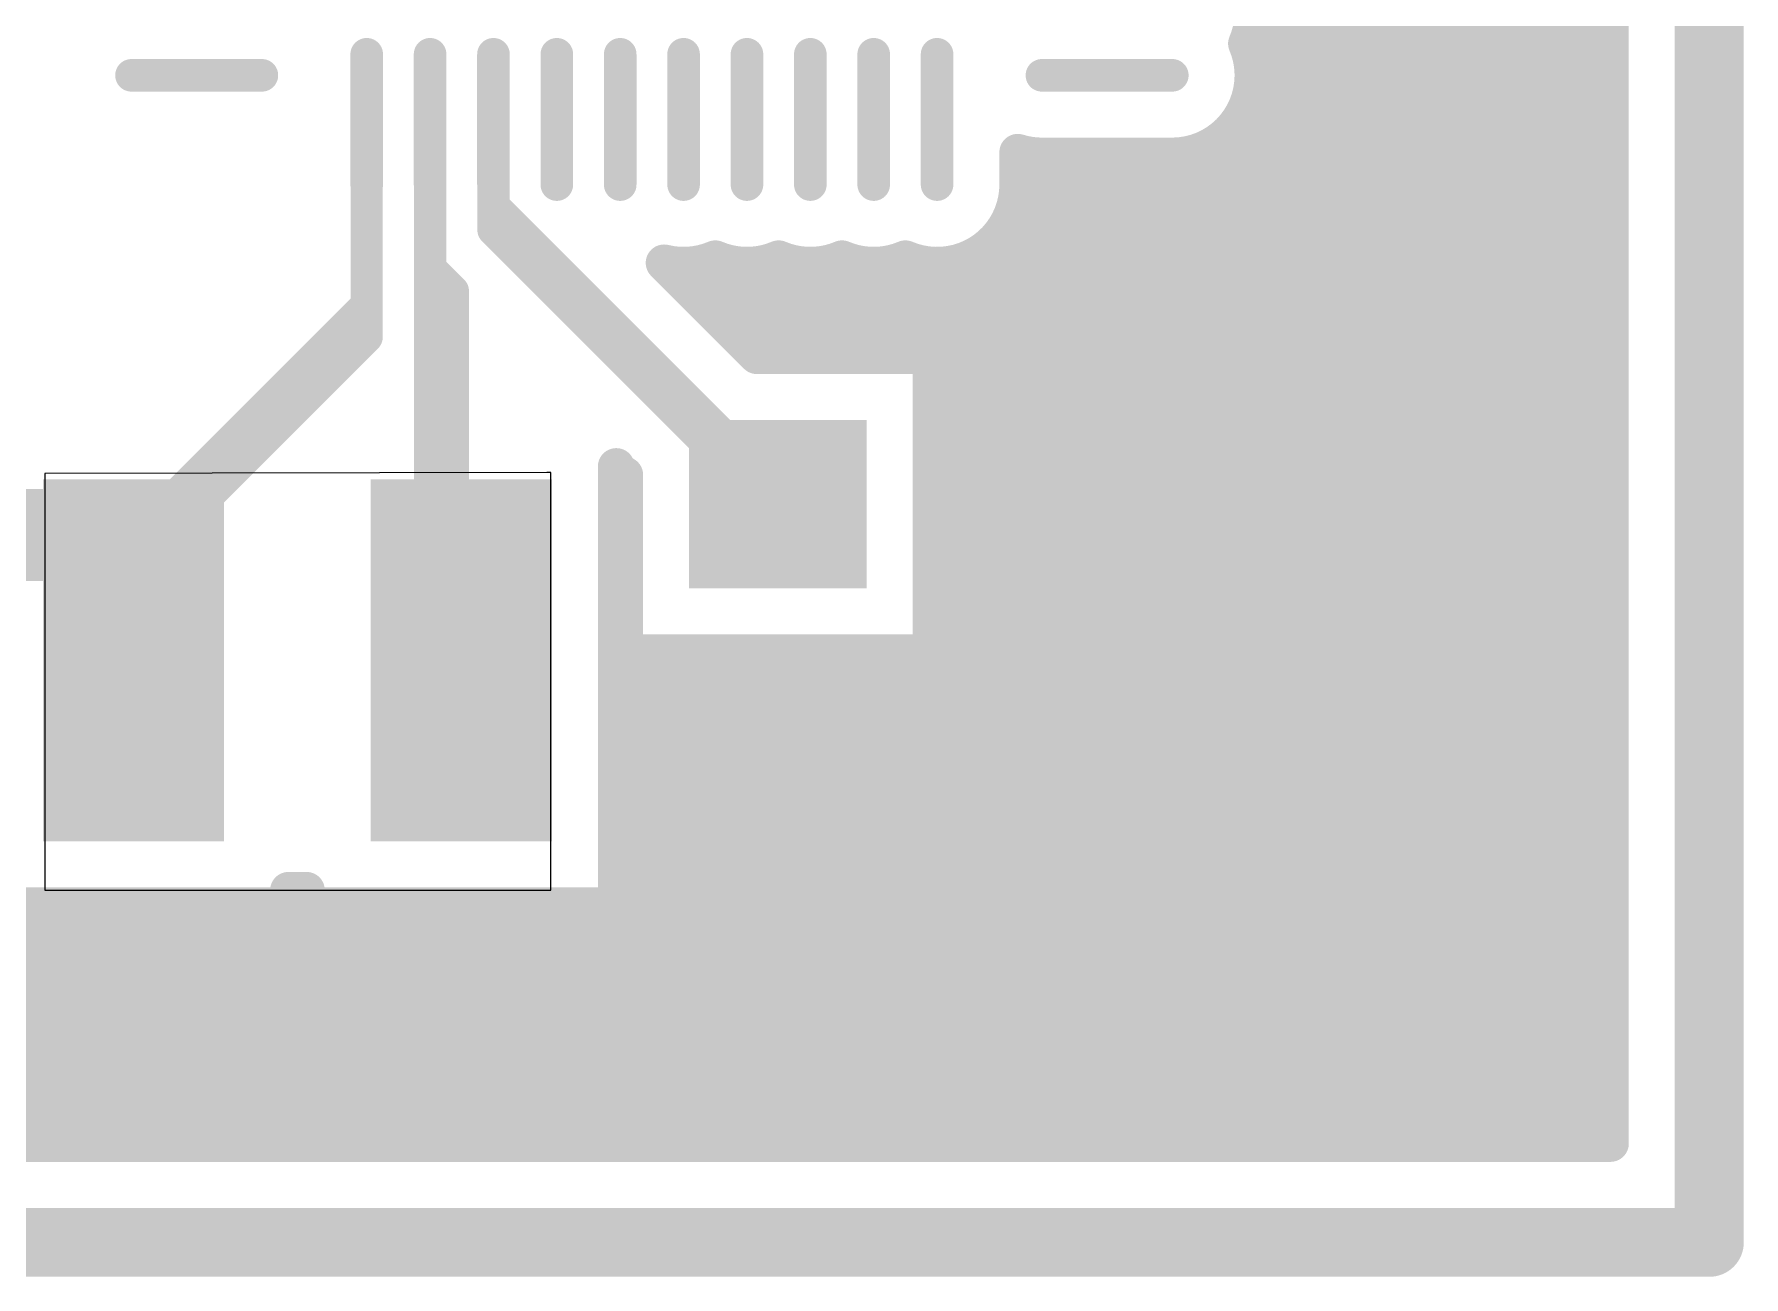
# Model space of a CAD drawing. Header units: inches. Extents: x 0 to 226, y 0 to 70.
# Drawn here: x 127.95 to 137.39, y -0.2 to 6.67 of the extents above; entities that cross this region are included whole.
import ezdxf

# ---------------------------------------------------------------- set-up
doc = ezdxf.new("R2010")
doc.units = ezdxf.units.IN
doc.layers.add('Keep-Out Layer', color=6, linetype='Continuous')
doc.layers.add('Top Layer', color=1, linetype='Continuous')

msp = doc.modelspace()

# ---------------------------------------------------------------- linework, layer by layer
at = {"layer": 'Keep-Out Layer'}
for points in [[(137.20255008, -0.008415019999999999, 0.3809999999999999, 0.3809999999999999, 0), (137.20255008, 24.82168518, 0.3809999999999999, 0.3809999999999999, 0)], [(117.76204032, -0.008415019999999999, 0.3809999999999999, 0.3809999999999999, 0), (137.20255008, -0.008415019999999999, 0.3809999999999999, 0.3809999999999999, 0)]]:
    msp.add_lwpolyline(points, format="xyseb", dxfattribs=at)
msp.add_lwpolyline([(137.10730008, -0.008415019999999999, 0.1905, 0.1905, 1), (137.29780008, -0.008415019999999999, 0.1905, 0.1905, 1)], format="xyseb", close=True, dxfattribs=at)
msp.add_lwpolyline([(137.10730008, -0.008415019999999999, 0.1905, 0.1905, 1), (137.29780008, -0.008415019999999999, 0.1905, 0.1905, 1)], format="xyseb", close=True, dxfattribs=at)
at = {"layer": 'Top Layer'}
for p, q in [((130.78271024, 4.24573954), (128.01026976, 4.2386504)), ((128.01026976, 4.2386504), (128.01026976, 1.93645282)), ((130.80398528, 4.24573954), (130.78271024, 4.24573954)), ((130.80398528, 1.93645282), (130.80398528, 4.24573954)), ((128.01026976, 1.93645282), (130.80398528, 1.93645282))]:
    msp.add_line(p, q, dxfattribs=at)
for points in [[(135.57124016, 0.53768498, 0.2032, 0.2032, 0), (135.57124016, 18.49805038, 0.2032, 0.2032, 0)], [(135.77444016, 0.53768498, 0.2032, 0.2032, 0), (135.77444016, 18.49805038, 0.2032, 0.2032, 0)], [(135.97764016, 0.53768498, 0.2032, 0.2032, 0), (135.97764016, 18.49805038, 0.2032, 0.2032, 0)], [(136.18084016, 0.53768498, 0.2032, 0.2032, 0), (136.18084016, 18.49805038, 0.2032, 0.2032, 0)], [(136.38404016, 0.53768498, 0.2032, 0.2032, 0), (136.38404016, 18.49805038, 0.2032, 0.2032, 0)], [(136.58724016, 0.53768498, 0.2032, 0.2032, 0), (136.58724016, 18.49805038, 0.2032, 0.2032, 0)], [(136.65645008, 0.53768498, 0.2032, 0.2032, 0), (136.65645008, 18.49805038, 0.2032, 0.2032, 0)], [(134.75844016, 0.53768498, 0.2032, 0.2032, 0), (134.75844016, 12.49303826, 0.2032, 0.2032, 0)], [(134.96164016, 0.53768498, 0.2032, 0.2032, 0), (134.96164016, 12.49303826, 0.2032, 0.2032, 0)], [(135.16484016, 0.53768498, 0.2032, 0.2032, 0), (135.16484016, 12.49303826, 0.2032, 0.2032, 0)], [(135.36804016, 0.53768498, 0.2032, 0.2032, 0), (135.36804016, 12.49303826, 0.2032, 0.2032, 0)], [(134.68227572, 6.78915838, 0.2032, 0.2032, -0.1012428938695137), (134.64647442, 6.61416, 0.2032, 0.2032, 0)], [(134.64647442, 6.61416, 0.2032, 0.2032, -0.1012428938695139), (134.68227572, 6.43915908, 0.2032, 0.2032, 0)], [(134.64828798, 6.61846784, 0.2032, 0.2032, 0), (136.65645008, 6.61846784, 0.2032, 0.2032, 0)], [(129.78768048, 5.83545442, 0.17999964, 0.17999964, 0), (129.78768048, 6.55545298, 0.17999964, 0.17999964, 0)], [(130.13767978, 5.83545442, 0.17999964, 0.17999964, 0), (130.13767978, 6.55545298, 0.17999964, 0.17999964, 0)], [(130.48767908, 5.83545442, 0.17999964, 0.17999964, 0), (130.48767908, 6.55545298, 0.17999964, 0.17999964, 0)], [(130.83767838, 5.83545442, 0.17999964, 0.17999964, 0), (130.83767838, 6.55545298, 0.17999964, 0.17999964, 0)], [(131.18767768, 5.83545442, 0.17999964, 0.17999964, 0), (131.18767768, 6.55545298, 0.17999964, 0.17999964, 0)], [(131.53767698, 5.83545442, 0.17999964, 0.17999964, 0), (131.53767698, 6.55545298, 0.17999964, 0.17999964, 0)], [(131.88767628, 5.83545442, 0.17999964, 0.17999964, 0), (131.88767628, 6.55545298, 0.17999964, 0.17999964, 0)], [(132.23767558, 5.83545442, 0.17999964, 0.17999964, 0), (132.23767558, 6.55545298, 0.17999964, 0.17999964, 0)], [(132.58767488, 5.83545442, 0.17999964, 0.17999964, 0), (132.58767488, 6.55545298, 0.17999964, 0.17999964, 0)], [(132.93767418, 5.83545442, 0.17999964, 0.17999964, 0), (132.93767418, 6.55545298, 0.17999964, 0.17999964, 0)], [(129.20867224, 6.43915908, 0.17999964, 0.17999964, 0), (128.48867368, 6.43915908, 0.17999964, 0.17999964, 0)], [(133.5166748, 6.43915908, 0.17999964, 0.17999964, 0), (134.23667336, 6.43915908, 0.17999964, 0.17999964, 0)], [(134.68227572, 6.43915908, 0.2032, 0.2032, -0.4142135623730951), (134.2366759, 5.99355926, 0.2032, 0.2032, 0)], [(134.68163564, 6.415267839999999, 0.2032, 0.2032, 0), (136.65645008, 6.415267839999999, 0.2032, 0.2032, 0)], [(129.78768048, 5.16901938, 0.1778, 0.1778, 0), (129.78768048, 6.1954537, 0.1778, 0.1778, 0)], [(130.13767978, 5.372717219999999, 0.1778, 0.1778, 0), (130.13767978, 6.1954537, 0.1778, 0.1778, 0)], [(130.48767908, 6.1954537, 0.1778, 0.1778, 0), (130.48809818, 6.1950346, 0.1778, 0.1778, 0)], [(130.48767908, 5.58480976, 0.1778, 0.1778, 0), (130.48767908, 6.1954537, 0.1778, 0.1778, 0)], [(130.48809818, 5.71650368, 0.1778, 0.1778, 0), (130.48809818, 6.1950346, 0.1778, 0.1778, 0)], [(134.62006604, 6.21206784, 0.2032, 0.2032, 0), (136.65645008, 6.21206784, 0.2032, 0.2032, 0)], [(134.55524016, 0.53768498, 0.2032, 0.2032, 0), (134.55524016, 6.12758998, 0.2032, 0.2032, 0)], [(133.383274, 5.83545188, 0.2032, 0.2032, 0), (133.383274, 6.0139961, 0.2032, 0.2032, 0)], [(133.51667226, 5.99355926, 0.2032, 0.2032, -0.07615422015174232), (133.383274, 6.0139961, 0.2032, 0.2032, 0)], [(133.51667226, 5.99355926, 0.2032, 0.2032, 0), (134.2366759, 5.99355926, 0.2032, 0.2032, 0)], [(133.53924016, 0.53768498, 0.2032, 0.2032, 0), (133.53924016, 5.99355926, 0.2032, 0.2032, 0)], [(133.74244016, 0.53768498, 0.2032, 0.2032, 0), (133.74244016, 5.99355926, 0.2032, 0.2032, 0)], [(133.94564016, 0.53768498, 0.2032, 0.2032, 0), (133.94564016, 5.99355926, 0.2032, 0.2032, 0)], [(134.14884016, 0.53768498, 0.2032, 0.2032, 0), (134.14884016, 5.99355926, 0.2032, 0.2032, 0)], [(134.35204016, 0.53768498, 0.2032, 0.2032, 0), (134.35204016, 6.008750999999999, 0.2032, 0.2032, 0)], [(134.35247196, 6.00886784, 0.2032, 0.2032, 0), (136.65645008, 6.00886784, 0.2032, 0.2032, 0)], [(133.383274, 5.83545188, 0.2032, 0.2032, -0.538018914126041), (132.7626758, 5.42565336, 0.2032, 0.2032, 0)], [(133.38227832, 5.80566784, 0.2032, 0.2032, 0), (136.65645008, 5.80566784, 0.2032, 0.2032, 0)], [(130.48809818, 5.71650368, 0.1778, 0.1778, 0), (131.90875066, 4.2958512, 0.1778, 0.1778, 0)], [(130.48767908, 5.58480976, 0.1778, 0.1778, 0), (131.62701132, 4.44547752, 0.1778, 0.1778, 0)], [(133.3175134, 5.60246784, 0.2032, 0.2032, 0), (136.65645008, 5.60246784, 0.2032, 0.2032, 0)], [(133.33604016, 0.53768498, 0.2032, 0.2032, 0), (133.33604016, 5.63579264, 0.2032, 0.2032, 0)], [(131.71267536, 5.42565336, 0.2032, 0.2032, -0.1632147514222802), (131.4302172, 5.40300418, 0.2032, 0.2032, 0)], [(131.4302172, 5.40300418, 0.2032, 0.2032, 0), (131.94324386, 4.88997752, 0.2032, 0.2032, 0)], [(131.62879694, 5.399267839999999, 0.2032, 0.2032, 0), (131.79655632, 5.399267839999999, 0.2032, 0.2032, 0)], [(131.71044016, 5.12278122, 0.2032, 0.2032, 0), (131.71044016, 5.42470594, 0.2032, 0.2032, 0)], [(132.0626772, 5.42565336, 0.2032, 0.2032, -0.2045827865795274), (131.71267536, 5.42565336, 0.2032, 0.2032, 0)], [(131.91364016, 4.91958122, 0.2032, 0.2032, 0), (131.91364016, 5.39060898, 0.2032, 0.2032, 0)], [(131.97879624, 5.399267839999999, 0.2032, 0.2032, 0), (132.14655562, 5.399267839999999, 0.2032, 0.2032, 0)], [(132.41267396, 5.42565336, 0.2032, 0.2032, -0.2045827865795274), (132.0626772, 5.42565336, 0.2032, 0.2032, 0)], [(132.11684016, 4.88997752, 0.2032, 0.2032, 0), (132.11684016, 5.40654748, 0.2032, 0.2032, 0)], [(132.32004016, 4.88997752, 0.2032, 0.2032, 0), (132.32004016, 5.397530479999999, 0.2032, 0.2032, 0)], [(132.32879554, 5.399267839999999, 0.2032, 0.2032, 0), (132.49655492, 5.399267839999999, 0.2032, 0.2032, 0)], [(132.7626758, 5.42565336, 0.2032, 0.2032, -0.2045827865795274), (132.41267396, 5.42565336, 0.2032, 0.2032, 0)], [(132.52324016, 4.88997752, 0.2032, 0.2032, 0), (132.52324016, 5.39453582, 0.2032, 0.2032, 0)], [(132.67879484, 5.399267839999999, 0.2032, 0.2032, 0), (132.84655422, 5.399267839999999, 0.2032, 0.2032, 0)], [(132.72644016, 4.88997752, 0.2032, 0.2032, 0), (132.72644016, 5.412008479999999, 0.2032, 0.2032, 0)], [(132.92964016, 0.53768498, 0.2032, 0.2032, 0), (132.92964016, 5.38992572, 0.2032, 0.2032, 0)], [(133.02879414, 5.399267839999999, 0.2032, 0.2032, 0), (136.65645008, 5.399267839999999, 0.2032, 0.2032, 0)], [(133.13284016, 0.53768498, 0.2032, 0.2032, 0), (133.13284016, 5.43486594, 0.2032, 0.2032, 0)], [(130.13767978, 3.3788985, 0.1778, 0.1778, 0), (130.13767978, 5.372717219999999, 0.1778, 0.1778, 0)], [(130.13767978, 5.372717219999999, 0.1778, 0.1778, 0), (130.26375776, 5.24663924, 0.1778, 0.1778, 0)], [(130.26375776, 3.33229712, 0.1778, 0.1778, 0), (130.26375776, 5.24663924, 0.1778, 0.1778, 0)], [(131.63715354, 5.19606784, 0.2032, 0.2032, 0), (136.65645008, 5.19606784, 0.2032, 0.2032, 0)], [(128.5183612, 3.8997001, 0.1778, 0.1778, 0), (129.78768048, 5.16901938, 0.1778, 0.1778, 0)], [(129.78768048, 4.993538399999999, 0.1778, 0.1778, 0), (129.78768048, 5.16901938, 0.1778, 0.1778, 0)], [(128.50036022, 3.706218139999999, 0.1778, 0.1778, 0), (129.78768048, 4.993538399999999, 0.1778, 0.1778, 0)], [(131.84035354, 4.99286784, 0.2032, 0.2032, 0), (136.65645008, 4.99286784, 0.2032, 0.2032, 0)], [(131.94324386, 4.88997752, 0.2032, 0.2032, 0), (132.90398108, 4.88997752, 0.2032, 0.2032, 0)], [(132.90398108, 3.24877684, 0.2032, 0.2032, 0), (132.90398108, 4.88997752, 0.2032, 0.2032, 0)], [(132.90398108, 4.78966784, 0.2032, 0.2032, 0), (136.65645008, 4.78966784, 0.2032, 0.2032, 0)], [(132.90398108, 4.58646784, 0.2032, 0.2032, 0), (136.65645008, 4.58646784, 0.2032, 0.2032, 0)], [(131.62701132, 4.44547752, 0.1778, 0.1778, 0), (131.68227918, 4.44547752, 0.1778, 0.1778, 0)], [(131.68227918, 4.44547752, 0.1778, 0.1778, 0), (132.05837952, 4.06937718, 0.1778, 0.1778, 0)], [(132.90398108, 4.383267839999999, 0.2032, 0.2032, 0), (136.65645008, 4.383267839999999, 0.2032, 0.2032, 0)], [(131.16596068, 1.8506186, 0.2032, 0.2032, 0), (131.16596068, 4.27790864, 0.2032, 0.2032, 0)], [(131.21277796, 3.24877684, 0.2032, 0.2032, 0), (131.21277796, 4.23109136, 0.2032, 0.2032, 0)], [(132.90398108, 4.18006784, 0.2032, 0.2032, 0), (136.65645008, 4.18006784, 0.2032, 0.2032, 0)], [(126.81291884, 3.8997001, 0.508, 0.508, 0), (128.30687826, 3.8997001, 0.508, 0.508, 0)], [(128.30687826, 3.8997001, 0.508, 0.508, 0), (128.50036022, 3.706218139999999, 0.508, 0.508, 0)], [(132.90398108, 3.97686784, 0.2032, 0.2032, 0), (136.65645008, 3.97686784, 0.2032, 0.2032, 0)], [(128.50036022, 3.20621914, 0.508, 0.508, 0), (128.50036022, 3.706218139999999, 0.508, 0.508, 0)], [(132.90398108, 3.77366784, 0.2032, 0.2032, 0), (136.65645008, 3.77366784, 0.2032, 0.2032, 0)], [(132.90398108, 3.57046784, 0.2032, 0.2032, 0), (136.65645008, 3.57046784, 0.2032, 0.2032, 0)], [(130.13767978, 3.3788985, 0.1778, 0.1778, 0), (130.22401946, 3.29255882, 0.1778, 0.1778, 0)], [(130.22401946, 3.29255882, 0.1778, 0.1778, 0), (130.26375776, 3.33229712, 0.1778, 0.1778, 0)], [(132.90398108, 3.36726784, 0.2032, 0.2032, 0), (136.65645008, 3.36726784, 0.2032, 0.2032, 0)], [(130.22401946, 3.29255882, 0.1778, 0.1778, 0), (130.31035914, 3.20621914, 0.1778, 0.1778, 0)], [(131.21277796, 3.24877684, 0.2032, 0.2032, 0), (132.90398108, 3.24877684, 0.2032, 0.2032, 0)], [(131.30404016, 0.53768498, 0.2032, 0.2032, 0), (131.30404016, 3.24877684, 0.2032, 0.2032, 0)], [(131.50724016, 0.53768498, 0.2032, 0.2032, 0), (131.50724016, 3.24877684, 0.2032, 0.2032, 0)], [(131.71044016, 0.53768498, 0.2032, 0.2032, 0), (131.71044016, 3.24877684, 0.2032, 0.2032, 0)], [(131.91364016, 0.53768498, 0.2032, 0.2032, 0), (131.91364016, 3.24877684, 0.2032, 0.2032, 0)], [(132.11684016, 0.53768498, 0.2032, 0.2032, 0), (132.11684016, 3.24877684, 0.2032, 0.2032, 0)], [(132.32004016, 0.53768498, 0.2032, 0.2032, 0), (132.32004016, 3.24877684, 0.2032, 0.2032, 0)], [(132.52324016, 0.53768498, 0.2032, 0.2032, 0), (132.52324016, 3.24877684, 0.2032, 0.2032, 0)], [(132.72644016, 0.53768498, 0.2032, 0.2032, 0), (132.72644016, 3.24877684, 0.2032, 0.2032, 0)], [(131.16596068, 3.16406784, 0.2032, 0.2032, 0), (136.65645008, 3.16406784, 0.2032, 0.2032, 0)], [(131.16596068, 2.96086784, 0.2032, 0.2032, 0), (136.65645008, 2.96086784, 0.2032, 0.2032, 0)], [(131.16596068, 2.75766784, 0.2032, 0.2032, 0), (136.65645008, 2.75766784, 0.2032, 0.2032, 0)], [(131.16596068, 2.55446784, 0.2032, 0.2032, 0), (136.65645008, 2.55446784, 0.2032, 0.2032, 0)], [(131.16596068, 2.35126784, 0.2032, 0.2032, 0), (136.65645008, 2.35126784, 0.2032, 0.2032, 0)], [(131.16596068, 2.14806784, 0.2032, 0.2032, 0), (136.65645008, 2.14806784, 0.2032, 0.2032, 0)], [(129.35596176, 1.93645282, 0.2032, 0.2032, 0), (129.4547576, 1.93645282, 0.2032, 0.2032, 0)], [(129.35596176, 1.8506186, 0.2032, 0.2032, 0), (129.35596176, 1.93645282, 0.2032, 0.2032, 0)], [(129.4547576, 1.8506186, 0.2032, 0.2032, 0), (129.4547576, 1.93645282, 0.2032, 0.2032, 0)], [(131.16596068, 1.94486784, 0.2032, 0.2032, 0), (136.65645008, 1.94486784, 0.2032, 0.2032, 0)], [(127.64475868, 1.8506186, 0.2032, 0.2032, 0), (129.35596176, 1.8506186, 0.2032, 0.2032, 0)], [(128.05284016, 0.53768498, 0.2032, 0.2032, 0), (128.05284016, 1.8506186, 0.2032, 0.2032, 0)], [(128.25604016, 0.53768498, 0.2032, 0.2032, 0), (128.25604016, 1.8506186, 0.2032, 0.2032, 0)], [(128.45924016, 0.53768498, 0.2032, 0.2032, 0), (128.45924016, 1.8506186, 0.2032, 0.2032, 0)], [(128.66244016, 0.53768498, 0.2032, 0.2032, 0), (128.66244016, 1.8506186, 0.2032, 0.2032, 0)], [(128.86564016, 0.53768498, 0.2032, 0.2032, 0), (128.86564016, 1.8506186, 0.2032, 0.2032, 0)], [(129.06884016, 0.53768498, 0.2032, 0.2032, 0), (129.06884016, 1.8506186, 0.2032, 0.2032, 0)], [(129.27204016, 0.53768498, 0.2032, 0.2032, 0), (129.27204016, 1.8506186, 0.2032, 0.2032, 0)], [(129.4547576, 1.8506186, 0.2032, 0.2032, 0), (131.16596068, 1.8506186, 0.2032, 0.2032, 0)], [(129.47524016, 0.53768498, 0.2032, 0.2032, 0), (129.47524016, 1.8506186, 0.2032, 0.2032, 0)], [(129.67844016, 0.53768498, 0.2032, 0.2032, 0), (129.67844016, 1.8506186, 0.2032, 0.2032, 0)], [(129.88164016, 0.53768498, 0.2032, 0.2032, 0), (129.88164016, 1.8506186, 0.2032, 0.2032, 0)], [(130.08484016, 0.53768498, 0.2032, 0.2032, 0), (130.08484016, 1.8506186, 0.2032, 0.2032, 0)], [(130.28804016, 0.53768498, 0.2032, 0.2032, 0), (130.28804016, 1.8506186, 0.2032, 0.2032, 0)], [(130.49124016, 0.53768498, 0.2032, 0.2032, 0), (130.49124016, 1.8506186, 0.2032, 0.2032, 0)], [(130.69444016, 0.53768498, 0.2032, 0.2032, 0), (130.69444016, 1.8506186, 0.2032, 0.2032, 0)], [(130.89764016, 0.53768498, 0.2032, 0.2032, 0), (130.89764016, 1.8506186, 0.2032, 0.2032, 0)], [(131.10084016, 0.53768498, 0.2032, 0.2032, 0), (131.10084016, 1.8506186, 0.2032, 0.2032, 0)], [(118.30814032, 1.74166784, 0.2032, 0.2032, 0), (136.65645008, 1.74166784, 0.2032, 0.2032, 0)], [(118.30814032, 1.53846784, 0.2032, 0.2032, 0), (136.65645008, 1.53846784, 0.2032, 0.2032, 0)], [(118.30814032, 1.33526784, 0.2032, 0.2032, 0), (136.65645008, 1.33526784, 0.2032, 0.2032, 0)], [(118.30814032, 1.13206784, 0.2032, 0.2032, 0), (136.65645008, 1.13206784, 0.2032, 0.2032, 0)], [(118.30814032, 0.92886784, 0.2032, 0.2032, 0), (136.65645008, 0.92886784, 0.2032, 0.2032, 0)], [(118.30814032, 0.72566784, 0.2032, 0.2032, 0), (136.65645008, 0.72566784, 0.2032, 0.2032, 0)], [(118.30814032, 0.53768498, 0.2032, 0.2032, 0), (136.65645008, 0.53768498, 0.2032, 0.2032, 0)]]:
    msp.add_lwpolyline(points, format="xyseb", dxfattribs=at)
for points in [[(135.00063424, 6.800154039999999, 0.3048, 0.3048, 1), (135.30543424, 6.800154039999999, 0.3048, 0.3048, 1)], [(134.59567442, 6.61416, 0.1016, 0.1016, 1), (134.69727442, 6.61416, 0.1016, 0.1016, 1)], [(134.59567442, 6.61416, 0.1016, 0.1016, 1), (134.69727442, 6.61416, 0.1016, 0.1016, 1)], [(134.59748798, 6.61846784, 0.1016, 0.1016, 1), (134.69908798, 6.61846784, 0.1016, 0.1016, 1)], [(135.74889792, 6.409601099999999, 0.3048, 0.3048, 1), (136.05369792, 6.409601099999999, 0.3048, 0.3048, 1)], [(136.60565008, 6.61846784, 0.1016, 0.1016, 1), (136.70725008, 6.61846784, 0.1016, 0.1016, 1)], [(129.74268184, 6.55545298, 0.08999982, 0.08999982, 1), (129.83267912, 6.55545298, 0.08999982, 0.08999982, 1)], [(130.09268114, 6.55545298, 0.08999982, 0.08999982, 1), (130.18267842, 6.55545298, 0.08999982, 0.08999982, 1)], [(130.44268044, 6.55545298, 0.08999982, 0.08999982, 1), (130.53267772, 6.55545298, 0.08999982, 0.08999982, 1)], [(130.79267974, 6.55545298, 0.08999982, 0.08999982, 1), (130.88267702, 6.55545298, 0.08999982, 0.08999982, 1)], [(131.14267904, 6.55545298, 0.08999982, 0.08999982, 1), (131.23267632, 6.55545298, 0.08999982, 0.08999982, 1)], [(131.49267834, 6.55545298, 0.08999982, 0.08999982, 1), (131.58267562, 6.55545298, 0.08999982, 0.08999982, 1)], [(131.84267764, 6.55545298, 0.08999982, 0.08999982, 1), (131.93267492, 6.55545298, 0.08999982, 0.08999982, 1)], [(132.19267694, 6.55545298, 0.08999982, 0.08999982, 1), (132.28267422, 6.55545298, 0.08999982, 0.08999982, 1)], [(132.54267624, 6.55545298, 0.08999982, 0.08999982, 1), (132.63267352, 6.55545298, 0.08999982, 0.08999982, 1)], [(132.89267554, 6.55545298, 0.08999982, 0.08999982, 1), (132.98267282, 6.55545298, 0.08999982, 0.08999982, 1)], [(128.44367504, 6.43915908, 0.08999982, 0.08999982, 1), (128.53367232, 6.43915908, 0.08999982, 0.08999982, 1)], [(129.1636736, 6.43915908, 0.08999982, 0.08999982, 1), (129.25367088, 6.43915908, 0.08999982, 0.08999982, 1)], [(133.47167616, 6.43915908, 0.08999982, 0.08999982, 1), (133.56167344, 6.43915908, 0.08999982, 0.08999982, 1)], [(134.19167472, 6.43915908, 0.08999982, 0.08999982, 1), (134.281672, 6.43915908, 0.08999982, 0.08999982, 1)], [(134.63083564, 6.415267839999999, 0.1016, 0.1016, 1), (134.73243564, 6.415267839999999, 0.1016, 0.1016, 1)], [(134.63147572, 6.43915908, 0.1016, 0.1016, 1), (134.73307572, 6.43915908, 0.1016, 0.1016, 1)], [(134.63147572, 6.43915908, 0.1016, 0.1016, 1), (134.73307572, 6.43915908, 0.1016, 0.1016, 1)], [(136.60565008, 6.415267839999999, 0.1016, 0.1016, 1), (136.70725008, 6.415267839999999, 0.1016, 0.1016, 1)], [(129.74323048, 6.1954537, 0.08889999999999999, 0.08889999999999999, 1), (129.83213048, 6.1954537, 0.08889999999999999, 0.08889999999999999, 1)], [(130.09322978, 6.1954537, 0.08889999999999999, 0.08889999999999999, 1), (130.18212978, 6.1954537, 0.08889999999999999, 0.08889999999999999, 1)], [(130.44322908, 6.1954537, 0.08889999999999999, 0.08889999999999999, 1), (130.53212908, 6.1954537, 0.08889999999999999, 0.08889999999999999, 1)], [(130.44322908, 6.1954537, 0.08889999999999999, 0.08889999999999999, 1), (130.53212908, 6.1954537, 0.08889999999999999, 0.08889999999999999, 1)], [(130.44364818, 6.1950346, 0.08889999999999999, 0.08889999999999999, 1), (130.53254818, 6.1950346, 0.08889999999999999, 0.08889999999999999, 1)], [(130.44364818, 6.1950346, 0.08889999999999999, 0.08889999999999999, 1), (130.53254818, 6.1950346, 0.08889999999999999, 0.08889999999999999, 1)], [(134.56926604, 6.21206784, 0.1016, 0.1016, 1), (134.67086604, 6.21206784, 0.1016, 0.1016, 1)], [(136.60565008, 6.21206784, 0.1016, 0.1016, 1), (136.70725008, 6.21206784, 0.1016, 0.1016, 1)], [(134.50444016, 6.12758998, 0.1016, 0.1016, 1), (134.60604016, 6.12758998, 0.1016, 0.1016, 1)], [(133.332474, 6.0139961, 0.1016, 0.1016, 1), (133.434074, 6.0139961, 0.1016, 0.1016, 1)], [(133.332474, 6.0139961, 0.1016, 0.1016, 1), (133.434074, 6.0139961, 0.1016, 0.1016, 1)], [(133.46587226, 5.99355926, 0.1016, 0.1016, 1), (133.56747226, 5.99355926, 0.1016, 0.1016, 1)], [(133.46587226, 5.99355926, 0.1016, 0.1016, 1), (133.56747226, 5.99355926, 0.1016, 0.1016, 1)], [(133.48844016, 5.99355926, 0.1016, 0.1016, 1), (133.59004016, 5.99355926, 0.1016, 0.1016, 1)], [(133.69164016, 5.99355926, 0.1016, 0.1016, 1), (133.79324016, 5.99355926, 0.1016, 0.1016, 1)], [(133.89484016, 5.99355926, 0.1016, 0.1016, 1), (133.99644016, 5.99355926, 0.1016, 0.1016, 1)], [(134.09804016, 5.99355926, 0.1016, 0.1016, 1), (134.19964016, 5.99355926, 0.1016, 0.1016, 1)], [(134.1858759, 5.99355926, 0.1016, 0.1016, 1), (134.2874759, 5.99355926, 0.1016, 0.1016, 1)], [(134.1858759, 5.99355926, 0.1016, 0.1016, 1), (134.2874759, 5.99355926, 0.1016, 0.1016, 1)], [(134.30124016, 6.008750999999999, 0.1016, 0.1016, 1), (134.40284016, 6.008750999999999, 0.1016, 0.1016, 1)], [(134.30167196, 6.00886784, 0.1016, 0.1016, 1), (134.40327196, 6.00886784, 0.1016, 0.1016, 1)], [(135.00063424, 5.793427579999999, 0.3048, 0.3048, 1), (135.30543424, 5.793427579999999, 0.3048, 0.3048, 1)], [(136.60565008, 6.00886784, 0.1016, 0.1016, 1), (136.70725008, 6.00886784, 0.1016, 0.1016, 1)], [(129.74268184, 5.83545442, 0.08999982, 0.08999982, 1), (129.83267912, 5.83545442, 0.08999982, 0.08999982, 1)], [(130.09268114, 5.83545442, 0.08999982, 0.08999982, 1), (130.18267842, 5.83545442, 0.08999982, 0.08999982, 1)], [(130.44268044, 5.83545442, 0.08999982, 0.08999982, 1), (130.53267772, 5.83545442, 0.08999982, 0.08999982, 1)], [(130.79267974, 5.83545442, 0.08999982, 0.08999982, 1), (130.88267702, 5.83545442, 0.08999982, 0.08999982, 1)], [(131.14267904, 5.83545442, 0.08999982, 0.08999982, 1), (131.23267632, 5.83545442, 0.08999982, 0.08999982, 1)], [(131.49267834, 5.83545442, 0.08999982, 0.08999982, 1), (131.58267562, 5.83545442, 0.08999982, 0.08999982, 1)], [(131.84267764, 5.83545442, 0.08999982, 0.08999982, 1), (131.93267492, 5.83545442, 0.08999982, 0.08999982, 1)], [(132.19267694, 5.83545442, 0.08999982, 0.08999982, 1), (132.28267422, 5.83545442, 0.08999982, 0.08999982, 1)], [(132.54267624, 5.83545442, 0.08999982, 0.08999982, 1), (132.63267352, 5.83545442, 0.08999982, 0.08999982, 1)], [(132.89267554, 5.83545442, 0.08999982, 0.08999982, 1), (132.98267282, 5.83545442, 0.08999982, 0.08999982, 1)], [(133.33147832, 5.80566784, 0.1016, 0.1016, 1), (133.43307832, 5.80566784, 0.1016, 0.1016, 1)], [(133.332474, 5.83545188, 0.1016, 0.1016, 1), (133.434074, 5.83545188, 0.1016, 0.1016, 1)], [(133.332474, 5.83545188, 0.1016, 0.1016, 1), (133.434074, 5.83545188, 0.1016, 0.1016, 1)], [(136.60565008, 5.80566784, 0.1016, 0.1016, 1), (136.70725008, 5.80566784, 0.1016, 0.1016, 1)], [(130.44364818, 5.71650368, 0.08889999999999999, 0.08889999999999999, 1), (130.53254818, 5.71650368, 0.08889999999999999, 0.08889999999999999, 1)], [(130.44364818, 5.71650368, 0.08889999999999999, 0.08889999999999999, 1), (130.53254818, 5.71650368, 0.08889999999999999, 0.08889999999999999, 1)], [(130.44322908, 5.58480976, 0.08889999999999999, 0.08889999999999999, 1), (130.53212908, 5.58480976, 0.08889999999999999, 0.08889999999999999, 1)], [(130.44322908, 5.58480976, 0.08889999999999999, 0.08889999999999999, 1), (130.53212908, 5.58480976, 0.08889999999999999, 0.08889999999999999, 1)], [(133.2667134, 5.60246784, 0.1016, 0.1016, 1), (133.3683134, 5.60246784, 0.1016, 0.1016, 1)], [(133.28524016, 5.63579264, 0.1016, 0.1016, 1), (133.38684016, 5.63579264, 0.1016, 0.1016, 1)], [(136.60565008, 5.60246784, 0.1016, 0.1016, 1), (136.70725008, 5.60246784, 0.1016, 0.1016, 1)], [(131.3794172, 5.40300418, 0.1016, 0.1016, 1), (131.4810172, 5.40300418, 0.1016, 0.1016, 1)], [(131.3794172, 5.40300418, 0.1016, 0.1016, 1), (131.4810172, 5.40300418, 0.1016, 0.1016, 1)], [(131.57799694, 5.399267839999999, 0.1016, 0.1016, 1), (131.67959694, 5.399267839999999, 0.1016, 0.1016, 1)], [(131.65964016, 5.42470594, 0.1016, 0.1016, 1), (131.76124016, 5.42470594, 0.1016, 0.1016, 1)], [(131.66187536, 5.42565336, 0.1016, 0.1016, 1), (131.76347536, 5.42565336, 0.1016, 0.1016, 1)], [(131.66187536, 5.42565336, 0.1016, 0.1016, 1), (131.76347536, 5.42565336, 0.1016, 0.1016, 1)], [(131.74575632, 5.399267839999999, 0.1016, 0.1016, 1), (131.84735632, 5.399267839999999, 0.1016, 0.1016, 1)], [(131.86284016, 5.39060898, 0.1016, 0.1016, 1), (131.96444016, 5.39060898, 0.1016, 0.1016, 1)], [(131.92799624, 5.399267839999999, 0.1016, 0.1016, 1), (132.02959624, 5.399267839999999, 0.1016, 0.1016, 1)], [(132.0118772, 5.42565336, 0.1016, 0.1016, 1), (132.1134772, 5.42565336, 0.1016, 0.1016, 1)], [(132.0118772, 5.42565336, 0.1016, 0.1016, 1), (132.1134772, 5.42565336, 0.1016, 0.1016, 1)], [(132.06604016, 5.40654748, 0.1016, 0.1016, 1), (132.16764016, 5.40654748, 0.1016, 0.1016, 1)], [(132.09575562, 5.399267839999999, 0.1016, 0.1016, 1), (132.19735562, 5.399267839999999, 0.1016, 0.1016, 1)], [(132.26924016, 5.397530479999999, 0.1016, 0.1016, 1), (132.37084016, 5.397530479999999, 0.1016, 0.1016, 1)], [(132.27799554, 5.399267839999999, 0.1016, 0.1016, 1), (132.37959554, 5.399267839999999, 0.1016, 0.1016, 1)], [(132.36187396, 5.42565336, 0.1016, 0.1016, 1), (132.46347396, 5.42565336, 0.1016, 0.1016, 1)], [(132.36187396, 5.42565336, 0.1016, 0.1016, 1), (132.46347396, 5.42565336, 0.1016, 0.1016, 1)], [(132.44575492, 5.399267839999999, 0.1016, 0.1016, 1), (132.54735492, 5.399267839999999, 0.1016, 0.1016, 1)], [(132.47244016, 5.39453582, 0.1016, 0.1016, 1), (132.57404016, 5.39453582, 0.1016, 0.1016, 1)], [(132.62799484, 5.399267839999999, 0.1016, 0.1016, 1), (132.72959484, 5.399267839999999, 0.1016, 0.1016, 1)], [(132.67564016, 5.412008479999999, 0.1016, 0.1016, 1), (132.77724016, 5.412008479999999, 0.1016, 0.1016, 1)], [(132.7118758, 5.42565336, 0.1016, 0.1016, 1), (132.8134758, 5.42565336, 0.1016, 0.1016, 1)], [(132.7118758, 5.42565336, 0.1016, 0.1016, 1), (132.8134758, 5.42565336, 0.1016, 0.1016, 1)], [(132.79575422, 5.399267839999999, 0.1016, 0.1016, 1), (132.89735422, 5.399267839999999, 0.1016, 0.1016, 1)], [(132.87884016, 5.38992572, 0.1016, 0.1016, 1), (132.98044016, 5.38992572, 0.1016, 0.1016, 1)], [(132.97799414, 5.399267839999999, 0.1016, 0.1016, 1), (133.07959414, 5.399267839999999, 0.1016, 0.1016, 1)], [(133.08204016, 5.43486594, 0.1016, 0.1016, 1), (133.18364016, 5.43486594, 0.1016, 0.1016, 1)], [(136.60565008, 5.399267839999999, 0.1016, 0.1016, 1), (136.70725008, 5.399267839999999, 0.1016, 0.1016, 1)], [(130.09322978, 5.372717219999999, 0.08889999999999999, 0.08889999999999999, 1), (130.18212978, 5.372717219999999, 0.08889999999999999, 0.08889999999999999, 1)], [(130.09322978, 5.372717219999999, 0.08889999999999999, 0.08889999999999999, 1), (130.18212978, 5.372717219999999, 0.08889999999999999, 0.08889999999999999, 1)], [(130.09322978, 5.372717219999999, 0.08889999999999999, 0.08889999999999999, 1), (130.18212978, 5.372717219999999, 0.08889999999999999, 0.08889999999999999, 1)], [(130.21930776, 5.24663924, 0.08889999999999999, 0.08889999999999999, 1), (130.30820776, 5.24663924, 0.08889999999999999, 0.08889999999999999, 1)], [(130.21930776, 5.24663924, 0.08889999999999999, 0.08889999999999999, 1), (130.30820776, 5.24663924, 0.08889999999999999, 0.08889999999999999, 1)], [(131.58635354, 5.19606784, 0.1016, 0.1016, 1), (131.68795354, 5.19606784, 0.1016, 0.1016, 1)], [(136.60565008, 5.19606784, 0.1016, 0.1016, 1), (136.70725008, 5.19606784, 0.1016, 0.1016, 1)], [(129.74323048, 5.16901938, 0.08889999999999999, 0.08889999999999999, 1), (129.83213048, 5.16901938, 0.08889999999999999, 0.08889999999999999, 1)], [(129.74323048, 5.16901938, 0.08889999999999999, 0.08889999999999999, 1), (129.83213048, 5.16901938, 0.08889999999999999, 0.08889999999999999, 1)], [(129.74323048, 5.16901938, 0.08889999999999999, 0.08889999999999999, 1), (129.83213048, 5.16901938, 0.08889999999999999, 0.08889999999999999, 1)], [(131.65964016, 5.12278122, 0.1016, 0.1016, 1), (131.76124016, 5.12278122, 0.1016, 0.1016, 1)], [(133.18238032, 4.95268504, 0.3048, 0.3048, 1), (133.48718032, 4.95268504, 0.3048, 0.3048, 1)], [(135.6424008, 4.83886256, 0.3048, 0.3048, 1), (135.9472008, 4.83886256, 0.3048, 0.3048, 1)], [(129.74323048, 4.993538399999999, 0.08889999999999999, 0.08889999999999999, 1), (129.83213048, 4.993538399999999, 0.08889999999999999, 0.08889999999999999, 1)], [(129.74323048, 4.993538399999999, 0.08889999999999999, 0.08889999999999999, 1), (129.83213048, 4.993538399999999, 0.08889999999999999, 0.08889999999999999, 1)], [(131.78955354, 4.99286784, 0.1016, 0.1016, 1), (131.89115354, 4.99286784, 0.1016, 0.1016, 1)], [(131.86284016, 4.91958122, 0.1016, 0.1016, 1), (131.96444016, 4.91958122, 0.1016, 0.1016, 1)], [(136.60565008, 4.99286784, 0.1016, 0.1016, 1), (136.70725008, 4.99286784, 0.1016, 0.1016, 1)], [(131.89244386, 4.88997752, 0.1016, 0.1016, 1), (131.99404386, 4.88997752, 0.1016, 0.1016, 1)], [(131.89244386, 4.88997752, 0.1016, 0.1016, 1), (131.99404386, 4.88997752, 0.1016, 0.1016, 1)], [(132.06604016, 4.88997752, 0.1016, 0.1016, 1), (132.16764016, 4.88997752, 0.1016, 0.1016, 1)], [(132.26924016, 4.88997752, 0.1016, 0.1016, 1), (132.37084016, 4.88997752, 0.1016, 0.1016, 1)], [(132.47244016, 4.88997752, 0.1016, 0.1016, 1), (132.57404016, 4.88997752, 0.1016, 0.1016, 1)], [(132.67564016, 4.88997752, 0.1016, 0.1016, 1), (132.77724016, 4.88997752, 0.1016, 0.1016, 1)], [(132.85318108, 4.88997752, 0.1016, 0.1016, 1), (132.95478108, 4.88997752, 0.1016, 0.1016, 1)], [(132.85318108, 4.88997752, 0.1016, 0.1016, 1), (132.95478108, 4.88997752, 0.1016, 0.1016, 1)], [(132.85318108, 4.78966784, 0.1016, 0.1016, 1), (132.95478108, 4.78966784, 0.1016, 0.1016, 1)], [(136.60565008, 4.78966784, 0.1016, 0.1016, 1), (136.70725008, 4.78966784, 0.1016, 0.1016, 1)], [(132.85318108, 4.58646784, 0.1016, 0.1016, 1), (132.95478108, 4.58646784, 0.1016, 0.1016, 1)], [(135.0120744, 4.38215786, 0.3048, 0.3048, 1), (135.3168744, 4.38215786, 0.3048, 0.3048, 1)], [(136.60565008, 4.58646784, 0.1016, 0.1016, 1), (136.70725008, 4.58646784, 0.1016, 0.1016, 1)], [(131.58256132, 4.44547752, 0.08889999999999999, 0.08889999999999999, 1), (131.67146132, 4.44547752, 0.08889999999999999, 0.08889999999999999, 1)], [(131.58256132, 4.44547752, 0.08889999999999999, 0.08889999999999999, 1), (131.67146132, 4.44547752, 0.08889999999999999, 0.08889999999999999, 1)], [(131.63782918, 4.44547752, 0.08889999999999999, 0.08889999999999999, 1), (131.72672918, 4.44547752, 0.08889999999999999, 0.08889999999999999, 1)], [(131.63782918, 4.44547752, 0.08889999999999999, 0.08889999999999999, 1), (131.72672918, 4.44547752, 0.08889999999999999, 0.08889999999999999, 1)], [(132.85318108, 4.383267839999999, 0.1016, 0.1016, 1), (132.95478108, 4.383267839999999, 0.1016, 0.1016, 1)], [(136.60565008, 4.383267839999999, 0.1016, 0.1016, 1), (136.70725008, 4.383267839999999, 0.1016, 0.1016, 1)], [(131.11516068, 4.27790864, 0.1016, 0.1016, 1), (131.21676068, 4.27790864, 0.1016, 0.1016, 1)], [(131.86430066, 4.2958512, 0.08889999999999999, 0.08889999999999999, 1), (131.95320066, 4.2958512, 0.08889999999999999, 0.08889999999999999, 1)], [(131.16197796, 4.23109136, 0.1016, 0.1016, 1), (131.26357796, 4.23109136, 0.1016, 0.1016, 1)], [(132.85318108, 4.18006784, 0.1016, 0.1016, 1), (132.95478108, 4.18006784, 0.1016, 0.1016, 1)], [(136.60565008, 4.18006784, 0.1016, 0.1016, 1), (136.70725008, 4.18006784, 0.1016, 0.1016, 1)], [(132.01392952, 4.06937718, 0.08889999999999999, 0.08889999999999999, 1), (132.10282952, 4.06937718, 0.08889999999999999, 0.08889999999999999, 1)], [(133.54058128, 3.83179574, 0.3556, 0.3556, 1), (133.89618128, 3.83179574, 0.3556, 0.3556, 1)], [(128.17987826, 3.8997001, 0.254, 0.254, 1), (128.43387826, 3.8997001, 0.254, 0.254, 1)], [(128.17987826, 3.8997001, 0.254, 0.254, 1), (128.43387826, 3.8997001, 0.254, 0.254, 1)], [(132.85318108, 3.97686784, 0.1016, 0.1016, 1), (132.95478108, 3.97686784, 0.1016, 0.1016, 1)], [(136.60565008, 3.97686784, 0.1016, 0.1016, 1), (136.70725008, 3.97686784, 0.1016, 0.1016, 1)], [(128.4739112, 3.8997001, 0.08889999999999999, 0.08889999999999999, 1), (128.5628112, 3.8997001, 0.08889999999999999, 0.08889999999999999, 1)], [(128.37336022, 3.706218139999999, 0.254, 0.254, 1), (128.62736022, 3.706218139999999, 0.254, 0.254, 1)], [(128.37336022, 3.706218139999999, 0.254, 0.254, 1), (128.62736022, 3.706218139999999, 0.254, 0.254, 1)], [(132.85318108, 3.77366784, 0.1016, 0.1016, 1), (132.95478108, 3.77366784, 0.1016, 0.1016, 1)], [(136.60565008, 3.77366784, 0.1016, 0.1016, 1), (136.70725008, 3.77366784, 0.1016, 0.1016, 1)], [(128.45591022, 3.706218139999999, 0.08889999999999999, 0.08889999999999999, 1), (128.54481022, 3.706218139999999, 0.08889999999999999, 0.08889999999999999, 1)], [(132.85318108, 3.57046784, 0.1016, 0.1016, 1), (132.95478108, 3.57046784, 0.1016, 0.1016, 1)], [(136.60565008, 3.57046784, 0.1016, 0.1016, 1), (136.70725008, 3.57046784, 0.1016, 0.1016, 1)], [(128.37336022, 3.20621914, 0.254, 0.254, 1), (128.62736022, 3.20621914, 0.254, 0.254, 1)], [(130.09322978, 3.3788985, 0.08889999999999999, 0.08889999999999999, 1), (130.18212978, 3.3788985, 0.08889999999999999, 0.08889999999999999, 1)], [(130.09322978, 3.3788985, 0.08889999999999999, 0.08889999999999999, 1), (130.18212978, 3.3788985, 0.08889999999999999, 0.08889999999999999, 1)], [(130.21930776, 3.33229712, 0.08889999999999999, 0.08889999999999999, 1), (130.30820776, 3.33229712, 0.08889999999999999, 0.08889999999999999, 1)], [(130.21930776, 3.33229712, 0.08889999999999999, 0.08889999999999999, 1), (130.30820776, 3.33229712, 0.08889999999999999, 0.08889999999999999, 1)], [(132.85318108, 3.36726784, 0.1016, 0.1016, 1), (132.95478108, 3.36726784, 0.1016, 0.1016, 1)], [(135.11139856, 3.05634644, 0.3556, 0.3556, 1), (135.46699856, 3.05634644, 0.3556, 0.3556, 1)], [(136.60565008, 3.36726784, 0.1016, 0.1016, 1), (136.70725008, 3.36726784, 0.1016, 0.1016, 1)], [(130.17956946, 3.29255882, 0.08889999999999999, 0.08889999999999999, 1), (130.26846946, 3.29255882, 0.08889999999999999, 0.08889999999999999, 1)], [(130.17956946, 3.29255882, 0.08889999999999999, 0.08889999999999999, 1), (130.26846946, 3.29255882, 0.08889999999999999, 0.08889999999999999, 1)], [(130.17956946, 3.29255882, 0.08889999999999999, 0.08889999999999999, 1), (130.26846946, 3.29255882, 0.08889999999999999, 0.08889999999999999, 1)], [(131.16197796, 3.24877684, 0.1016, 0.1016, 1), (131.26357796, 3.24877684, 0.1016, 0.1016, 1)], [(131.16197796, 3.24877684, 0.1016, 0.1016, 1), (131.26357796, 3.24877684, 0.1016, 0.1016, 1)], [(131.25324016, 3.24877684, 0.1016, 0.1016, 1), (131.35484016, 3.24877684, 0.1016, 0.1016, 1)], [(131.45644016, 3.24877684, 0.1016, 0.1016, 1), (131.55804016, 3.24877684, 0.1016, 0.1016, 1)], [(131.65964016, 3.24877684, 0.1016, 0.1016, 1), (131.76124016, 3.24877684, 0.1016, 0.1016, 1)], [(131.86284016, 3.24877684, 0.1016, 0.1016, 1), (131.96444016, 3.24877684, 0.1016, 0.1016, 1)], [(132.06604016, 3.24877684, 0.1016, 0.1016, 1), (132.16764016, 3.24877684, 0.1016, 0.1016, 1)], [(132.26924016, 3.24877684, 0.1016, 0.1016, 1), (132.37084016, 3.24877684, 0.1016, 0.1016, 1)], [(132.47244016, 3.24877684, 0.1016, 0.1016, 1), (132.57404016, 3.24877684, 0.1016, 0.1016, 1)], [(132.67564016, 3.24877684, 0.1016, 0.1016, 1), (132.77724016, 3.24877684, 0.1016, 0.1016, 1)], [(132.85318108, 3.24877684, 0.1016, 0.1016, 1), (132.95478108, 3.24877684, 0.1016, 0.1016, 1)], [(132.85318108, 3.24877684, 0.1016, 0.1016, 1), (132.95478108, 3.24877684, 0.1016, 0.1016, 1)], [(130.26590914, 3.20621914, 0.08889999999999999, 0.08889999999999999, 1), (130.35480914, 3.20621914, 0.08889999999999999, 0.08889999999999999, 1)], [(131.11516068, 3.16406784, 0.1016, 0.1016, 1), (131.21676068, 3.16406784, 0.1016, 0.1016, 1)], [(136.60565008, 3.16406784, 0.1016, 0.1016, 1), (136.70725008, 3.16406784, 0.1016, 0.1016, 1)], [(131.11516068, 2.96086784, 0.1016, 0.1016, 1), (131.21676068, 2.96086784, 0.1016, 0.1016, 1)], [(136.60565008, 2.96086784, 0.1016, 0.1016, 1), (136.70725008, 2.96086784, 0.1016, 0.1016, 1)], [(131.11516068, 2.75766784, 0.1016, 0.1016, 1), (131.21676068, 2.75766784, 0.1016, 0.1016, 1)], [(136.60565008, 2.75766784, 0.1016, 0.1016, 1), (136.70725008, 2.75766784, 0.1016, 0.1016, 1)], [(131.11516068, 2.55446784, 0.1016, 0.1016, 1), (131.21676068, 2.55446784, 0.1016, 0.1016, 1)], [(133.65656784, 2.37367318, 0.3556, 0.3556, 1), (134.01216784, 2.37367318, 0.3556, 0.3556, 1)], [(136.60565008, 2.55446784, 0.1016, 0.1016, 1), (136.70725008, 2.55446784, 0.1016, 0.1016, 1)], [(131.11516068, 2.35126784, 0.1016, 0.1016, 1), (131.21676068, 2.35126784, 0.1016, 0.1016, 1)], [(136.60565008, 2.35126784, 0.1016, 0.1016, 1), (136.70725008, 2.35126784, 0.1016, 0.1016, 1)], [(134.573264, 2.00463912, 0.3048, 0.3048, 1), (134.878064, 2.00463912, 0.3048, 0.3048, 1)], [(135.95967728, 2.01948288, 0.3048, 0.3048, 1), (136.26447728, 2.01948288, 0.3048, 0.3048, 1)], [(131.11516068, 2.14806784, 0.1016, 0.1016, 1), (131.21676068, 2.14806784, 0.1016, 0.1016, 1)], [(136.60565008, 2.14806784, 0.1016, 0.1016, 1), (136.70725008, 2.14806784, 0.1016, 0.1016, 1)], [(129.30516176, 1.93645282, 0.1016, 0.1016, 1), (129.40676176, 1.93645282, 0.1016, 0.1016, 1)], [(129.30516176, 1.93645282, 0.1016, 0.1016, 1), (129.40676176, 1.93645282, 0.1016, 0.1016, 1)], [(129.4039576, 1.93645282, 0.1016, 0.1016, 1), (129.5055576, 1.93645282, 0.1016, 0.1016, 1)], [(129.4039576, 1.93645282, 0.1016, 0.1016, 1), (129.5055576, 1.93645282, 0.1016, 0.1016, 1)], [(131.11516068, 1.94486784, 0.1016, 0.1016, 1), (131.21676068, 1.94486784, 0.1016, 0.1016, 1)], [(136.60565008, 1.94486784, 0.1016, 0.1016, 1), (136.70725008, 1.94486784, 0.1016, 0.1016, 1)], [(128.00204016, 1.8506186, 0.1016, 0.1016, 1), (128.10364016, 1.8506186, 0.1016, 0.1016, 1)], [(128.20524016, 1.8506186, 0.1016, 0.1016, 1), (128.30684016, 1.8506186, 0.1016, 0.1016, 1)], [(128.40844016, 1.8506186, 0.1016, 0.1016, 1), (128.51004016, 1.8506186, 0.1016, 0.1016, 1)], [(128.61164016, 1.8506186, 0.1016, 0.1016, 1), (128.71324016, 1.8506186, 0.1016, 0.1016, 1)], [(128.81484016, 1.8506186, 0.1016, 0.1016, 1), (128.91644016, 1.8506186, 0.1016, 0.1016, 1)], [(129.01804016, 1.8506186, 0.1016, 0.1016, 1), (129.11964016, 1.8506186, 0.1016, 0.1016, 1)], [(129.22124016, 1.8506186, 0.1016, 0.1016, 1), (129.32284016, 1.8506186, 0.1016, 0.1016, 1)], [(129.30516176, 1.8506186, 0.1016, 0.1016, 1), (129.40676176, 1.8506186, 0.1016, 0.1016, 1)], [(129.30516176, 1.8506186, 0.1016, 0.1016, 1), (129.40676176, 1.8506186, 0.1016, 0.1016, 1)], [(129.4039576, 1.8506186, 0.1016, 0.1016, 1), (129.5055576, 1.8506186, 0.1016, 0.1016, 1)], [(129.4039576, 1.8506186, 0.1016, 0.1016, 1), (129.5055576, 1.8506186, 0.1016, 0.1016, 1)], [(129.42444016, 1.8506186, 0.1016, 0.1016, 1), (129.52604016, 1.8506186, 0.1016, 0.1016, 1)], [(129.62764016, 1.8506186, 0.1016, 0.1016, 1), (129.72924016, 1.8506186, 0.1016, 0.1016, 1)], [(129.83084016, 1.8506186, 0.1016, 0.1016, 1), (129.93244016, 1.8506186, 0.1016, 0.1016, 1)], [(130.03404016, 1.8506186, 0.1016, 0.1016, 1), (130.13564016, 1.8506186, 0.1016, 0.1016, 1)], [(130.23724016, 1.8506186, 0.1016, 0.1016, 1), (130.33884016, 1.8506186, 0.1016, 0.1016, 1)], [(130.44044016, 1.8506186, 0.1016, 0.1016, 1), (130.54204016, 1.8506186, 0.1016, 0.1016, 1)], [(130.64364016, 1.8506186, 0.1016, 0.1016, 1), (130.74524016, 1.8506186, 0.1016, 0.1016, 1)], [(130.84684016, 1.8506186, 0.1016, 0.1016, 1), (130.94844016, 1.8506186, 0.1016, 0.1016, 1)], [(131.05004016, 1.8506186, 0.1016, 0.1016, 1), (131.15164016, 1.8506186, 0.1016, 0.1016, 1)], [(131.11516068, 1.8506186, 0.1016, 0.1016, 1), (131.21676068, 1.8506186, 0.1016, 0.1016, 1)], [(131.11516068, 1.8506186, 0.1016, 0.1016, 1), (131.21676068, 1.8506186, 0.1016, 0.1016, 1)], [(136.60565008, 1.74166784, 0.1016, 0.1016, 1), (136.70725008, 1.74166784, 0.1016, 0.1016, 1)], [(136.60565008, 1.53846784, 0.1016, 0.1016, 1), (136.70725008, 1.53846784, 0.1016, 0.1016, 1)], [(129.14963248, 1.23037346, 0.3556, 0.3556, 1), (129.50523248, 1.23037346, 0.3556, 0.3556, 1)], [(131.03857968, 1.1640947, 0.3556, 0.3556, 1), (131.39417968, 1.1640947, 0.3556, 0.3556, 1)], [(135.0469232, 1.28163066, 0.3048, 0.3048, 1), (135.3517232, 1.28163066, 0.3048, 0.3048, 1)], [(133.10977696, 1.06467656, 0.3556, 0.3556, 1), (133.46537696, 1.06467656, 0.3556, 0.3556, 1)], [(136.60565008, 1.33526784, 0.1016, 0.1016, 1), (136.70725008, 1.33526784, 0.1016, 0.1016, 1)], [(136.60565008, 1.13206784, 0.1016, 0.1016, 1), (136.70725008, 1.13206784, 0.1016, 0.1016, 1)], [(136.60565008, 0.92886784, 0.1016, 0.1016, 1), (136.70725008, 0.92886784, 0.1016, 0.1016, 1)], [(136.60565008, 0.72566784, 0.1016, 0.1016, 1), (136.70725008, 0.72566784, 0.1016, 0.1016, 1)], [(128.00204016, 0.53768498, 0.1016, 0.1016, 1), (128.10364016, 0.53768498, 0.1016, 0.1016, 1)], [(128.20524016, 0.53768498, 0.1016, 0.1016, 1), (128.30684016, 0.53768498, 0.1016, 0.1016, 1)], [(128.40844016, 0.53768498, 0.1016, 0.1016, 1), (128.51004016, 0.53768498, 0.1016, 0.1016, 1)], [(128.61164016, 0.53768498, 0.1016, 0.1016, 1), (128.71324016, 0.53768498, 0.1016, 0.1016, 1)], [(128.81484016, 0.53768498, 0.1016, 0.1016, 1), (128.91644016, 0.53768498, 0.1016, 0.1016, 1)], [(129.01804016, 0.53768498, 0.1016, 0.1016, 1), (129.11964016, 0.53768498, 0.1016, 0.1016, 1)], [(129.22124016, 0.53768498, 0.1016, 0.1016, 1), (129.32284016, 0.53768498, 0.1016, 0.1016, 1)], [(129.42444016, 0.53768498, 0.1016, 0.1016, 1), (129.52604016, 0.53768498, 0.1016, 0.1016, 1)], [(129.62764016, 0.53768498, 0.1016, 0.1016, 1), (129.72924016, 0.53768498, 0.1016, 0.1016, 1)], [(129.83084016, 0.53768498, 0.1016, 0.1016, 1), (129.93244016, 0.53768498, 0.1016, 0.1016, 1)], [(130.03404016, 0.53768498, 0.1016, 0.1016, 1), (130.13564016, 0.53768498, 0.1016, 0.1016, 1)], [(130.23724016, 0.53768498, 0.1016, 0.1016, 1), (130.33884016, 0.53768498, 0.1016, 0.1016, 1)], [(130.44044016, 0.53768498, 0.1016, 0.1016, 1), (130.54204016, 0.53768498, 0.1016, 0.1016, 1)], [(130.64364016, 0.53768498, 0.1016, 0.1016, 1), (130.74524016, 0.53768498, 0.1016, 0.1016, 1)], [(130.84684016, 0.53768498, 0.1016, 0.1016, 1), (130.94844016, 0.53768498, 0.1016, 0.1016, 1)], [(131.05004016, 0.53768498, 0.1016, 0.1016, 1), (131.15164016, 0.53768498, 0.1016, 0.1016, 1)], [(131.25324016, 0.53768498, 0.1016, 0.1016, 1), (131.35484016, 0.53768498, 0.1016, 0.1016, 1)], [(131.45644016, 0.53768498, 0.1016, 0.1016, 1), (131.55804016, 0.53768498, 0.1016, 0.1016, 1)], [(131.65964016, 0.53768498, 0.1016, 0.1016, 1), (131.76124016, 0.53768498, 0.1016, 0.1016, 1)], [(131.86284016, 0.53768498, 0.1016, 0.1016, 1), (131.96444016, 0.53768498, 0.1016, 0.1016, 1)], [(132.06604016, 0.53768498, 0.1016, 0.1016, 1), (132.16764016, 0.53768498, 0.1016, 0.1016, 1)], [(132.26924016, 0.53768498, 0.1016, 0.1016, 1), (132.37084016, 0.53768498, 0.1016, 0.1016, 1)], [(132.47244016, 0.53768498, 0.1016, 0.1016, 1), (132.57404016, 0.53768498, 0.1016, 0.1016, 1)], [(132.67564016, 0.53768498, 0.1016, 0.1016, 1), (132.77724016, 0.53768498, 0.1016, 0.1016, 1)], [(132.87884016, 0.53768498, 0.1016, 0.1016, 1), (132.98044016, 0.53768498, 0.1016, 0.1016, 1)], [(133.08204016, 0.53768498, 0.1016, 0.1016, 1), (133.18364016, 0.53768498, 0.1016, 0.1016, 1)], [(133.28524016, 0.53768498, 0.1016, 0.1016, 1), (133.38684016, 0.53768498, 0.1016, 0.1016, 1)], [(133.48844016, 0.53768498, 0.1016, 0.1016, 1), (133.59004016, 0.53768498, 0.1016, 0.1016, 1)], [(133.69164016, 0.53768498, 0.1016, 0.1016, 1), (133.79324016, 0.53768498, 0.1016, 0.1016, 1)], [(133.89484016, 0.53768498, 0.1016, 0.1016, 1), (133.99644016, 0.53768498, 0.1016, 0.1016, 1)], [(134.09804016, 0.53768498, 0.1016, 0.1016, 1), (134.19964016, 0.53768498, 0.1016, 0.1016, 1)], [(134.30124016, 0.53768498, 0.1016, 0.1016, 1), (134.40284016, 0.53768498, 0.1016, 0.1016, 1)], [(134.50444016, 0.53768498, 0.1016, 0.1016, 1), (134.60604016, 0.53768498, 0.1016, 0.1016, 1)], [(134.70764016, 0.53768498, 0.1016, 0.1016, 1), (134.80924016, 0.53768498, 0.1016, 0.1016, 1)], [(134.91084016, 0.53768498, 0.1016, 0.1016, 1), (135.01244016, 0.53768498, 0.1016, 0.1016, 1)], [(135.11404016, 0.53768498, 0.1016, 0.1016, 1), (135.21564016, 0.53768498, 0.1016, 0.1016, 1)], [(135.31724016, 0.53768498, 0.1016, 0.1016, 1), (135.41884016, 0.53768498, 0.1016, 0.1016, 1)], [(135.52044016, 0.53768498, 0.1016, 0.1016, 1), (135.62204016, 0.53768498, 0.1016, 0.1016, 1)], [(135.72364016, 0.53768498, 0.1016, 0.1016, 1), (135.82524016, 0.53768498, 0.1016, 0.1016, 1)], [(135.92684016, 0.53768498, 0.1016, 0.1016, 1), (136.02844016, 0.53768498, 0.1016, 0.1016, 1)], [(136.13004016, 0.53768498, 0.1016, 0.1016, 1), (136.23164016, 0.53768498, 0.1016, 0.1016, 1)], [(136.33324016, 0.53768498, 0.1016, 0.1016, 1), (136.43484016, 0.53768498, 0.1016, 0.1016, 1)], [(136.53644016, 0.53768498, 0.1016, 0.1016, 1), (136.63804016, 0.53768498, 0.1016, 0.1016, 1)], [(136.60565008, 0.53768498, 0.1016, 0.1016, 1), (136.70725008, 0.53768498, 0.1016, 0.1016, 1)], [(136.60565008, 0.53768498, 0.1016, 0.1016, 1), (136.70725008, 0.53768498, 0.1016, 0.1016, 1)]]:
    msp.add_lwpolyline(points, format="xyseb", close=True, dxfattribs=at)
for points in [[(132.54837854, 3.60437684), (132.54837854, 4.53437752), (131.5683805, 3.60437684), (131.5683805, 4.53437752)], [(128.00036122, 2.2062186), (129.00035922, 2.2062186), (128.00036122, 4.20621968), (129.00035922, 4.20621968)], [(129.81036014, 2.2062186), (130.81035814, 2.2062186), (129.81036014, 4.20621968), (130.81035814, 4.20621968)], [(132.54837854, 2.06437484), (132.54837854, 2.99437552), (131.5683805, 2.06437484), (131.5683805, 2.99437552)]]:
    msp.add_solid(points, dxfattribs=at)

doc.saveas('drawing.dxf')
